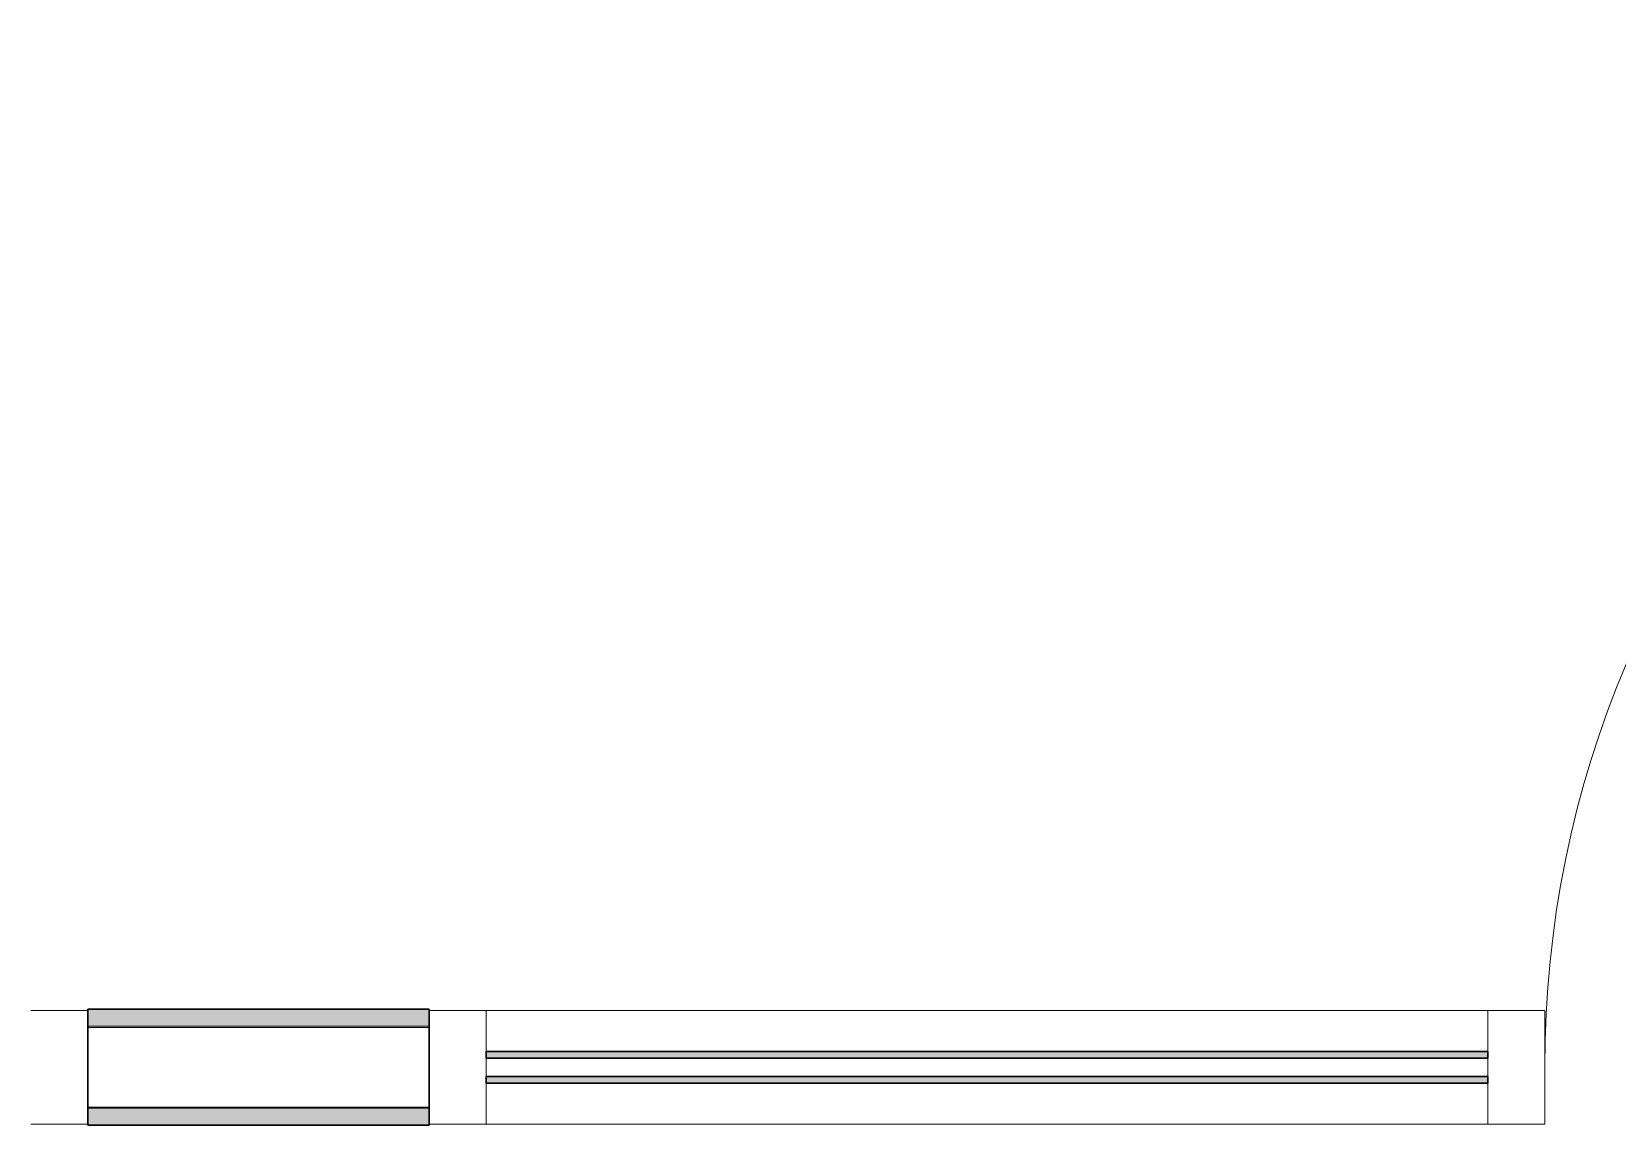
# Model space of a CAD drawing. Header units: millimetres. Extents: x 155920 to 295199, y -4084 to 97293.
# Drawn here: x 196223 to 197616, y 28406 to 29367 of the extents above; entities that cross this region are included whole.
import ezdxf

# ---------------------------------------------------------------- set-up
doc = ezdxf.new("R2010")
doc.units = ezdxf.units.MM
doc.header["$MEASUREMENT"] = 0
for name, color, linetype, lineweight in [('A-DOOR', 4, 'CONTINUOUS', 9), ('A-GLAZ-CURT', 7, 'CONTINUOUS', 9), ('A-GLAZ-CWMG', 7, 'CONTINUOUS', 9), ('A-WALL', 7, 'CONTINUOUS', 9), ('A-WALL-PATT', 7, 'CONTINUOUS', 25), ('I-WALL', 7, 'CONTINUOUS', 9)]:
    doc.layers.add(name, color=color, linetype=linetype, lineweight=lineweight)

msp = doc.modelspace()

# ---------------------------------------------------------------- hatches: boundary and pattern name
at = {"layer": 'A-GLAZ-CURT'}
h = msp.add_hatch(color=256, dxfattribs=at)
h.paths.add_polyline_path([(197502.2, 28443.3), (197502.2, 28449.3), (196622.2, 28449.3), (196622.2, 28443.3)], flags=0)
h.paths.add_polyline_path([(197502.2, 28465.3), (197502.2, 28471.3), (196622.2, 28471.3), (196622.2, 28465.3)], flags=0)
at = {"layer": 'A-WALL-PATT', "lineweight": 5}
h = msp.add_hatch(color=256, dxfattribs=at)
h.paths.add_polyline_path([(196572.2, 28493.3), (196572.2, 28508.3), (196272.2, 28508.3), (196272.2, 28493.3)], flags=0)
h.paths.add_polyline_path([(192672.2, 28493.3), (192672.2, 28508.3), (192372.2, 28508.3), (192372.2, 28493.3)], flags=0)
h.paths.add_polyline_path([(189413.8, 28493.3), (189413.8, 28508.3), (189200.8, 28508.3), (189200.8, 28493.3)], flags=0)
h.paths.add_polyline_path([(189500.8, 28493.3), (189500.8, 28508.3), (189485.8, 28508.3), (189485.8, 28493.3)], flags=0)
h.paths.add_polyline_path([(186089.2, 28493.3), (186089.2, 28508.3), (185738.9, 28508.3), (185738.9, 28493.3), (186044.8, 28493.3)], flags=0)
at = {"layer": 'A-WALL-PATT', "lineweight": 9}
h = msp.add_hatch(color=256, dxfattribs=at)
h.paths.add_polyline_path([(196572.2, 28406.3), (196572.2, 28421.3), (196272.2, 28421.3), (196272.2, 28406.3)], flags=0)
h.paths.add_polyline_path([(192672.2, 28406.3), (192672.2, 28421.3), (192372.2, 28421.3), (192372.2, 28406.3)], flags=0)
h.paths.add_polyline_path([(189200.8, 28406.3), (189500.8, 28406.3), (189500.8, 28421.3), (189200.8, 28421.3)], flags=0)
h.paths.add_polyline_path([(185738.9, 28406.3), (186089.2, 28406.3), (186089.2, 28421.3), (185738.9, 28421.3)], flags=0)

# ---------------------------------------------------------------- linework, layer by layer
at = {"layer": 'A-DOOR'}
msp.add_arc((198462.2, 28457.3), 910, 90, 180, dxfattribs=at)
at = {"layer": 'A-GLAZ-CURT', "lineweight": 30}
for p, q in [((197502.2, 28471.3), (196622.2, 28471.3)), ((196622.2, 28471.3), (196622.2, 28465.3)), ((196622.2, 28465.3), (197502.2, 28465.3)), ((197502.2, 28465.3), (197502.2, 28471.3)), ((197502.2, 28449.3), (196622.2, 28449.3)), ((196622.2, 28449.3), (196622.2, 28443.3)), ((197502.2, 28443.3), (197502.2, 28449.3)), ((196622.2, 28443.3), (197502.2, 28443.3))]:
    msp.add_line(p, q, dxfattribs=at)
at = {"layer": 'A-GLAZ-CWMG', "lineweight": 20, "extrusion": (0, 0, -1)}
for p, q in [((196272.2, 28507.3), (196222.2, 28507.3)), ((196272.2, 28407.3), (196272.2, 28507.3)), ((197552.2, 28507.3), (197502.2, 28507.3)), ((197502.2, 28507.3), (197502.2, 28407.3)), ((197552.2, 28407.3), (197552.2, 28507.3)), ((196222.2, 28407.3), (196272.2, 28407.3)), ((197502.2, 28407.3), (197552.2, 28407.3))]:
    msp.add_line(p, q, dxfattribs=at)
at = {"layer": 'A-GLAZ-CWMG', "lineweight": 20}
for p, q in [((196622.2, 28507.3), (196572.2, 28507.3)), ((196572.2, 28507.3), (196572.2, 28407.3)), ((196622.2, 28407.3), (196622.2, 28507.3)), ((196572.2, 28407.3), (196622.2, 28407.3))]:
    msp.add_line(p, q, dxfattribs=at)
at = {"layer": 'A-GLAZ-CWMG'}
for p, q in [((197502.2, 28507.3), (196622.2, 28507.3)), ((197502.2, 28407.3), (196622.2, 28407.3))]:
    msp.add_line(p, q, dxfattribs=at)
at = {"layer": 'A-WALL'}
for p, q in [((196572.2, 28493.3), (196272.2, 28493.3)), ((196572.2, 28492.3), (196272.2, 28492.3)), ((196572.2, 28422.3), (196272.2, 28422.3)), ((196572.2, 28421.3), (196272.2, 28421.3))]:
    msp.add_line(p, q, dxfattribs=at)
at = {"layer": 'I-WALL', "lineweight": 30}
for p, q in [((196572.2, 28508.3), (196272.2, 28508.3)), ((196272.2, 28508.3), (196272.2, 28406.3)), ((196572.2, 28406.3), (196572.2, 28508.3)), ((196272.2, 28406.3), (196572.2, 28406.3))]:
    msp.add_line(p, q, dxfattribs=at)

doc.saveas('drawing.dxf')
